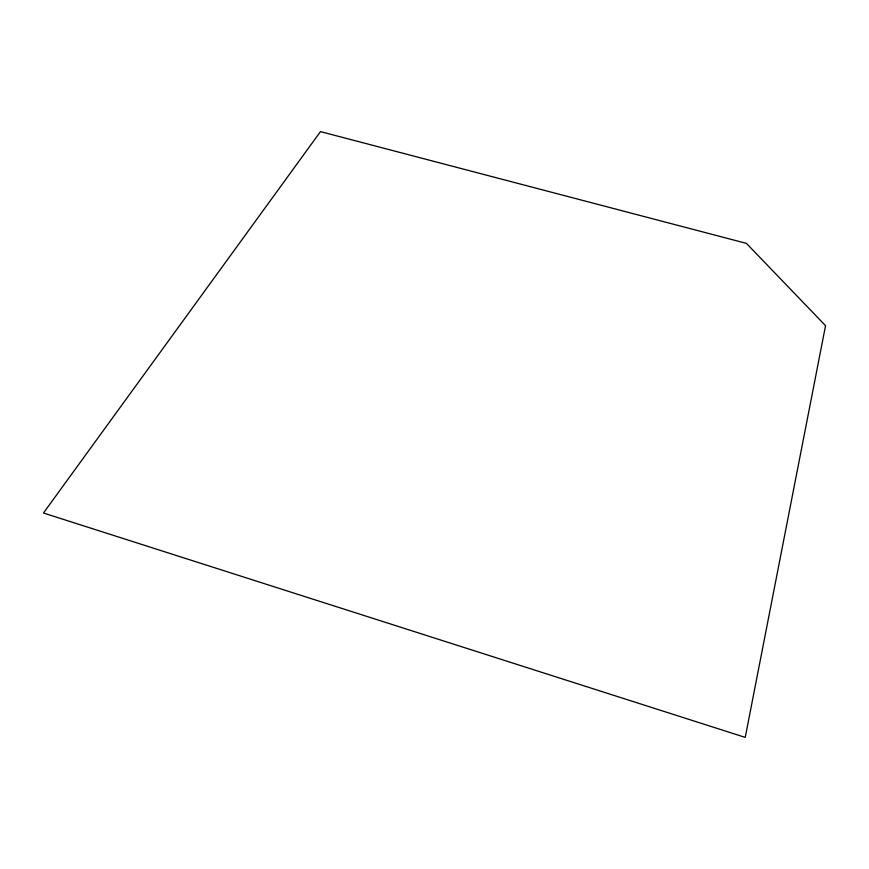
<?xml version="1.0" encoding="UTF-8"?>
<svg xmlns="http://www.w3.org/2000/svg" width="869" height="869" viewBox="0 0 869 869"><rect width="100%" height="100%" fill="white"/><g stroke="black" fill="none" stroke-linecap="round" stroke-linejoin="round"><path stroke-width="1.3" d="M825.55 325.69L745.233 737.39L43.45 513.014L320.487 131.61L746.417 243.374L825.55 325.69"/></g></svg>
